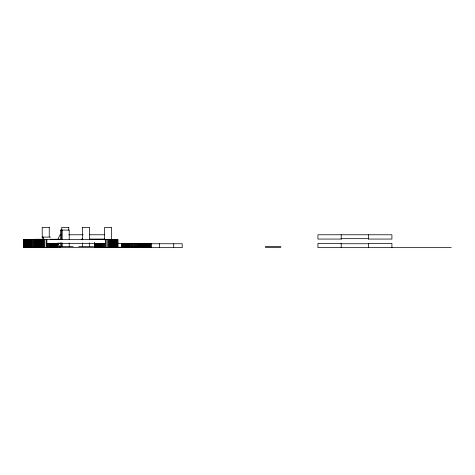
<?xml version="1.0" encoding="UTF-8"?>
<svg xmlns="http://www.w3.org/2000/svg" width="475" height="475" viewBox="0 0 475 475"><rect width="100%" height="100%" fill="white"/><g stroke="black" fill="none" stroke-linecap="round" stroke-linejoin="round"><path stroke-width="0.71" d="M57.944 239.257L60.07 234.769L61.352 234.769M49.24 227.347L42.228 227.347L42.222 236.912M68.762 227.347L61.744 227.347L61.738 230.292M82.573 227.347L89.591 227.347L89.597 239.857M60.681 230.078L69.219 230.078L69.225 239.352M68.869 234.769L83.238 234.769M89.585 234.769L104.708 234.769M42.008 237.108L50.546 237.108M341.198 238.67L368.647 238.67M81.486 239.062L82.787 239.062M89.811 239.062L104.666 239.062M341.371 239.062L317.935 239.062L317.935 234.769L391.911 234.769L391.911 239.062L368.475 239.062M34.681 239.257L41.913 239.257M50.118 239.257L61.168 239.257M57.528 243.164L61.168 243.164M46.882 243.36L105.385 243.36M117.491 243.36L151.014 243.36M341.371 243.36L317.935 243.36L317.935 247.653L451.25 247.653M368.475 243.36L391.911 243.36L391.911 247.653M150.866 243.752L182.21 243.752L182.21 247.653L23.75 247.653L23.774 239.453L117.871 239.453L117.847 247.653M341.198 243.752L368.647 243.752M57.689 246.483L73.132 246.483M78.66 246.483L93.504 246.483M265.276 246.483L280.897 246.483M117.147 247.267L117.147 247.653L117.093 247.267L122.9 247.267L122.9 247.653M133.552 247.267L124.07 247.267L124.07 247.653M144.079 247.267L134.722 247.267L134.722 247.653M265.276 247.653L280.897 247.653M60.07 247.653L57.944 243.164M368.647 234.769L368.647 239.062M368.647 243.36L368.647 247.653M341.198 234.769L341.198 239.062M341.198 243.36L341.198 247.653M173.713 243.752L173.713 247.653M159.553 243.752L159.553 247.653M150.991 243.36L151.014 247.653M150.913 243.36L150.913 247.653M150.789 243.36L150.789 247.653M150.617 243.36L150.617 247.653M150.391 243.36L150.391 247.653M150.124 243.36L150.124 247.653M149.803 243.36L149.803 247.653M149.447 243.36L149.447 247.653M149.037 243.36L149.037 247.653M148.592 243.36L148.592 247.653M148.105 243.36L148.105 247.653M147.583 243.36L147.583 247.653M147.024 243.36L147.024 247.653M146.431 243.36L146.431 247.653M145.807 243.36L145.807 247.653M145.267 243.36L145.243 247.653M145.172 243.36L145.154 247.653M145.047 243.36L145.047 247.653M144.869 243.36L144.869 247.653M144.649 243.36L144.649 247.653M144.376 243.36L144.376 247.653M144.062 243.36L144.079 247.653M143.949 247.267L143.949 247.653M143.699 243.36L143.699 247.653M143.296 243.36L143.296 247.653M142.85 243.36L142.85 247.653M142.363 243.36L142.363 247.653M141.835 243.36L141.835 247.653M141.277 243.36L141.277 247.653M140.683 243.36L140.683 247.653M140.487 247.267L140.487 247.653M140.368 247.267L140.368 247.653M140.06 243.36L140.06 247.653M139.412 243.36L139.412 247.653M138.736 243.36L138.736 247.653M138.124 247.267L138.124 247.653M138.035 243.36L138.035 247.653M137.976 247.267L137.976 247.653M137.317 243.36L137.317 247.653M136.586 243.36L136.586 247.653M135.838 243.36L135.838 247.653M135.084 243.36L135.084 247.653M134.87 247.267L134.87 247.653M134.318 243.36L134.318 247.653M133.552 243.36L133.552 247.653M133.433 247.267L133.433 247.653M133.297 247.267L133.297 247.653M132.786 243.36L132.78 247.653M132.157 247.267L132.157 247.653M132.02 243.36L132.02 247.653M131.563 247.267L131.563 247.653M131.266 243.36L131.266 247.653M131.005 247.267L131.005 247.653M130.518 243.36L130.518 247.653M130.482 247.267L130.482 247.653M129.996 247.267L129.996 247.653M129.835 247.267L129.835 247.653M129.788 243.36L129.717 247.653M129.544 247.267L129.544 247.653M129.141 247.267L129.141 247.653M129.069 243.36L129.069 247.653M128.778 247.267L128.778 247.653M128.464 247.267L128.464 247.653M128.369 243.36L128.369 247.653M128.197 247.267L128.197 247.653M127.971 247.267L127.971 247.653M127.799 247.267L127.745 247.653M127.692 243.36L127.692 247.653M127.478 247.267L127.478 247.653M127.324 247.267L127.324 247.653M127.045 243.36L127.045 247.653M126.421 243.36L126.421 247.653M125.827 243.36L125.827 247.653M125.263 243.36L125.263 247.653M124.741 243.36L124.741 247.653M124.254 243.36L124.224 247.653M123.809 243.36L123.809 247.653M123.405 243.36L123.405 247.653M123.043 243.36L123.043 247.653M122.782 247.267L122.782 247.653L122.728 243.36M122.455 243.36L122.455 247.653M122.235 243.36L122.235 247.653M122.134 247.267L122.134 247.653M122.057 243.36L122.057 247.653M121.933 243.36L121.933 247.653M121.861 243.36L121.832 247.653M121.511 247.267L121.511 247.653M120.917 247.267L120.917 247.653M120.353 247.267L120.353 247.653M119.831 247.267L119.831 247.653M119.344 247.267L119.344 247.653M118.898 247.267L118.898 247.653M118.495 247.267L118.495 247.653M118.133 247.267L118.133 247.653M117.77 239.453L117.818 247.653M117.646 239.453L117.646 247.653M117.545 247.267L117.545 247.653M117.473 239.453L117.473 247.653M117.248 239.453L117.325 247.653M116.981 239.453L116.981 247.653M116.66 239.453L116.66 247.653M116.304 239.453L116.304 247.653M115.894 239.453L115.894 247.653M115.449 239.453L115.449 247.653M114.962 239.453L114.962 247.653M114.439 239.453L114.439 247.653M113.881 239.453L113.881 247.653M113.288 239.453L113.288 247.653M112.664 239.453L112.664 247.653M112.011 239.453L112.011 247.653M111.619 239.857L111.619 227.347L104.595 227.347L104.589 239.857M111.334 239.453L111.334 247.653M110.639 239.453L110.639 247.653M109.921 239.453L109.921 247.653M109.185 239.453L109.185 247.653M108.442 239.453L108.442 247.653M107.683 239.453L107.683 247.653M106.157 239.453L106.157 247.653M105.385 239.453L105.385 247.653M104.625 243.36L104.625 247.653M103.871 243.36L103.871 247.653M103.123 243.36L103.123 247.653M102.386 243.36L102.386 247.653M101.668 243.36L101.668 247.653M100.973 243.36L100.973 247.653M100.296 243.36L100.296 247.653M99.643 243.36L99.643 247.653M99.02 243.36L99.02 247.653M98.426 243.36L98.426 247.653M97.868 243.36L97.868 247.653M97.345 243.36L97.345 247.653M96.858 243.36L96.858 247.653M96.413 243.36L96.413 247.653M96.003 243.36L96.003 247.653M95.647 243.36L95.647 247.653M95.327 243.36L95.327 247.653M95.059 243.36L95.059 247.653M94.834 243.36L94.834 247.653M94.662 242.873L94.662 247.653M94.537 242.873L94.537 247.653M94.46 242.873L94.436 247.653M89.597 242.802L89.597 246.483M82.567 227.347L82.567 239.857M82.567 242.802L82.567 246.483M69.225 242.915L69.225 246.483M68.768 227.347L68.768 230.292M62.195 230.078L62.195 239.352M62.195 242.915L62.195 246.483M61.453 230.078L61.453 239.352M61.453 242.915L61.453 246.483M60.675 230.078L60.675 239.352M60.675 242.915L60.675 246.483M57.807 243.36L57.807 247.653M57.736 243.36L57.736 247.653M57.612 243.36L57.612 247.653M57.433 243.36L57.433 247.653M57.214 243.36L57.214 247.653M56.941 243.36L56.941 247.653M56.626 243.36L56.626 247.653M56.264 243.36L56.264 247.653M55.86 243.36L55.86 247.653M55.415 243.36L55.415 247.653M54.928 243.36L54.928 247.653M54.399 243.36L54.399 247.653M53.841 243.36L53.841 247.653M53.248 243.36L53.248 247.653M52.624 243.36L52.624 247.653M51.977 243.36L51.977 247.653M51.3 243.36L51.3 247.653M50.599 243.36L50.599 247.653M49.881 243.36L49.881 247.653M49.252 227.347L49.252 236.912M49.151 243.36L49.151 247.653M48.402 243.36L48.402 247.653M47.648 243.36L47.648 247.653M46.882 239.453L46.882 247.653M46.117 239.453L46.117 247.653M44.585 239.453L44.585 247.653M43.831 239.453L43.831 247.653M43.522 237.108L43.522 239.994M43.083 239.453L43.083 247.653M42.78 237.108L42.78 239.994M42.352 239.453L42.352 247.653M41.634 239.453L41.634 247.653M40.933 239.453L40.933 247.653M40.256 239.453L40.256 247.653M39.609 239.453L39.609 247.653M38.986 239.453L38.986 247.653M38.392 239.453L38.392 247.653M37.834 239.453L37.834 247.653M37.305 239.453L37.305 247.653M36.818 239.453L36.818 247.653M36.373 239.453L36.373 247.653M35.969 239.453L35.969 247.653M35.607 239.453L35.607 247.653M35.292 239.453L35.292 247.653M35.019 239.453L35.019 247.653M34.8 239.453L34.8 247.653M34.622 239.453L34.622 247.653M34.497 239.453L34.426 247.653M34.402 239.453L34.402 247.653M33.939 239.453L33.939 247.653M33.179 239.453L33.179 247.653M32.437 239.453L32.437 247.653M31.7 239.453L31.7 247.653M30.982 239.453L30.982 247.653M30.287 239.453L30.287 247.653M29.61 239.453L29.61 247.653M28.957 239.453L28.957 247.653M28.334 239.453L28.334 247.653M27.74 239.453L27.74 247.653M27.182 239.453L27.182 247.653M26.659 239.453L26.659 247.653M26.172 239.453L26.172 247.653M25.727 239.453L25.727 247.653M25.317 239.453L25.317 247.653M24.961 239.453L24.961 247.653M24.641 239.453L24.641 247.653M24.373 239.453L24.373 247.653M24.148 239.453L24.148 247.653M23.976 239.453L23.976 247.653M23.851 239.453L23.851 247.653"/></g></svg>
